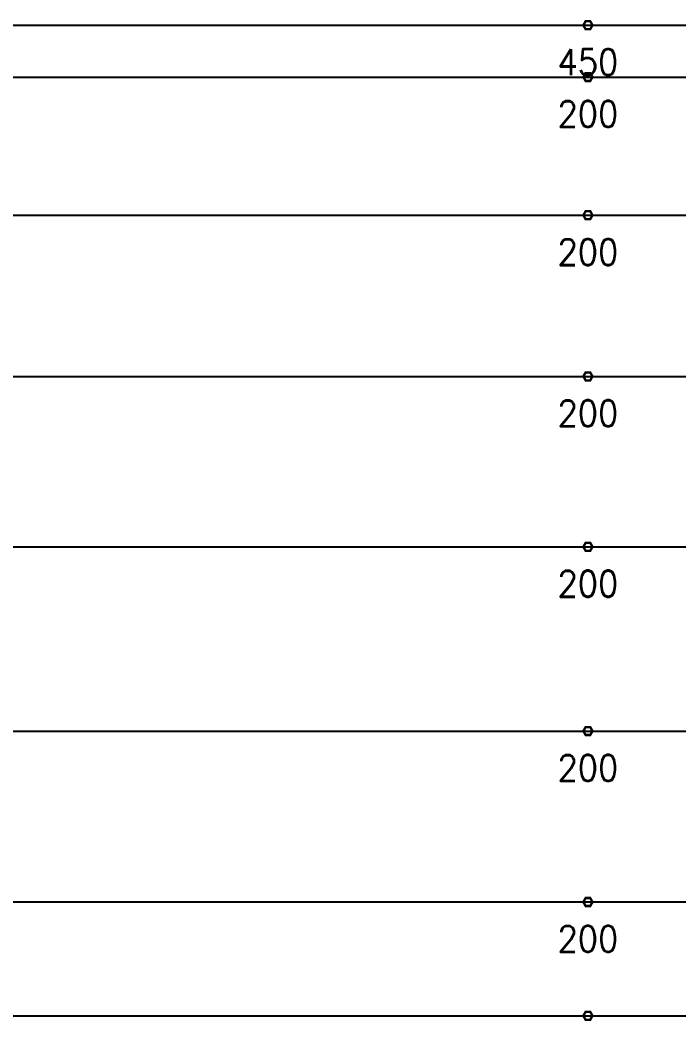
# Model space of a CAD drawing. Header units: millimetres. Extents: x 131700 to 589785, y -24154 to 46087.
# Drawn here: x 408517 to 414241, y 9101 to 17795 of the extents above; entities that cross this region are included whole.
import ezdxf
from ezdxf.enums import TextEntityAlignment as Align

# ---------------------------------------------------------------- set-up
doc = ezdxf.new("R2010")
doc.units = ezdxf.units.MM
doc.layers.get('0').update_dxf_attribs({"lineweight": 20})
doc.layers.add('ARES_TAG', color=3, linetype='Continuous')
doc.layers.add('NDC_S_TENDON', color=10, linetype='Continuous')
doc.layers.add('Current_plane_Column', color=7, linetype='Continuous', true_color=0x4b00ff)
doc.layers.add('NDC_LCAP', color=87, linetype='Continuous', plot=False)
doc.layers.add('NDC_S-TENDON', color=6, linetype='Continuous', lineweight=35)
doc.layers.add('NDC_S_ANNO', color=7, linetype='Continuous', lineweight=20)
doc.styles.add('ARES_BIGTEXT', font='VHARIALN.TTF')
doc.styles.add('ARES_ROMANS_0.36', font='romans.shx', dxfattribs={"width": 0.36, "bigfont": 'vns.shx'})
doc.styles.get("Standard").update_dxf_attribs({"font": 'arial.ttf'})

# ---------------------------------------------------------------- blocks, each defined once
blk = doc.blocks.new('*U583')
at = {"layer": 'NDC_S_TENDON'}
blk.add_line((5123, 0), (56671.6, 0), dxfattribs=at)
at = {"layer": 'ARES_TAG', "style": 'ARES_ROMANS_0.36', "width": 0.36}
blk.add_attdef('S3', text='', height=375, dxfattribs=at).set_placement((-9038.4, 0), align=Align.MIDDLE_CENTER)
at = {"layer": 'NDC_LCAP', "style": 'ARES_BIGTEXT'}
blk.add_attdef('L', text='', height=350, dxfattribs=at).set_placement((-9769.4, 0), align=Align.MIDDLE_RIGHT)
blk = doc.blocks.new('*U586')
at = {"layer": 'NDC_S_TENDON'}
blk.add_line((5123, 0), (56671.6, 0), dxfattribs=at)
at = {"layer": 'ARES_TAG', "style": 'ARES_ROMANS_0.36', "width": 0.36}
blk.add_attdef('S3', text='', height=375, dxfattribs=at).set_placement((-10219.4, 0), align=Align.MIDDLE_CENTER)
at = {"layer": 'NDC_LCAP', "style": 'ARES_BIGTEXT'}
blk.add_attdef('L', text='', height=350, dxfattribs=at).set_placement((-10950.4, 0), align=Align.MIDDLE_RIGHT)
blk = doc.blocks.new('*U598')
at = {"layer": 'NDC_S_TENDON'}
blk.add_line((5123, 0), (56671.6, 0), dxfattribs=at)
at = {"layer": 'ARES_TAG', "style": 'ARES_ROMANS_0.36', "width": 0.36}
blk.add_attdef('S3', text='', height=375, dxfattribs=at).set_placement((-9956.2, 0), align=Align.MIDDLE_CENTER)
at = {"layer": 'NDC_LCAP', "style": 'ARES_BIGTEXT'}
blk.add_attdef('L', text='', height=350, dxfattribs=at).set_placement((-10687.2, 0), align=Align.MIDDLE_RIGHT)
blk = doc.blocks.new('*U601')
at = {"layer": 'NDC_S_TENDON'}
blk.add_line((5123, 0), (56671.6, 0), dxfattribs=at)
at = {"layer": 'ARES_TAG', "style": 'ARES_ROMANS_0.36', "width": 0.36}
blk.add_attdef('S3', text='', height=375, dxfattribs=at).set_placement((-9041.6, 0), align=Align.MIDDLE_CENTER)
at = {"layer": 'NDC_LCAP', "style": 'ARES_BIGTEXT'}
blk.add_attdef('L', text='', height=350, dxfattribs=at).set_placement((-9772.6, 0), align=Align.MIDDLE_RIGHT)
blk = doc.blocks.new('*U605')
at = {"layer": 'NDC_S_TENDON'}
blk.add_line((-16449.8, 0), (25150.2, 0), dxfattribs=at)
at = {"layer": 'ARES_TAG', "style": 'ARES_ROMANS_0.36', "width": 0.36}
blk.add_attdef('S3', text='', height=375, rotation=6.40835, dxfattribs=at).set_placement((-31310.1, -1669), align=Align.MIDDLE_CENTER)
at = {"layer": 'NDC_LCAP', "style": 'ARES_BIGTEXT'}
blk.add_attdef('L', text='', height=350, rotation=6.40835, dxfattribs=at).set_placement((-32036.5, -1750.6), align=Align.MIDDLE_RIGHT)
blk = doc.blocks.new('*U604')
at = {"layer": 'NDC_S_TENDON'}
blk.add_line((-16449.8, 0), (25150.2, 0), dxfattribs=at)
at = {"layer": 'ARES_TAG', "style": 'ARES_ROMANS_0.36', "width": 0.36}
blk.add_attdef('S3', text='', height=375, rotation=5.46838, dxfattribs=at).set_placement((-31315.5, -1423.1), align=Align.MIDDLE_CENTER)
at = {"layer": 'NDC_LCAP', "style": 'ARES_BIGTEXT'}
blk.add_attdef('L', text='', height=350, rotation=5.46838, dxfattribs=at).set_placement((-32043.1, -1492.8), align=Align.MIDDLE_RIGHT)
blk = doc.blocks.new('TDX')
at = {"layer": 'NDC_S-TENDON', "linetype": 'Continuous'}
for points, elevation in [([(30890, 8250, 20, 20, 0), (30870, 8284.7, 20, 20, 0), (30830, 8284.7, 20, 20, 0), (30810, 8250, 20, 20, 0), (30830, 8215.4, 20, 20, 0), (30870, 8215.4, 20, 20, 0)], 2950), ([(30890, 8250, 20, 20, 0), (30870, 8284.7, 20, 20, 0), (30830, 8284.7, 20, 20, 0), (30810, 8250, 20, 20, 0), (30830, 8215.4, 20, 20, 0), (30870, 8215.4, 20, 20, 0)], 2950), ([(30890, 8250, 20, 20, 0), (30870, 8284.7, 20, 20, 0), (30830, 8284.7, 20, 20, 0), (30810, 8250, 20, 20, 0), (30830, 8215.4, 20, 20, 0), (30870, 8215.4, 20, 20, 0)], 2950), ([(30890, 8250, 20, 20, 0), (30870, 8284.7, 20, 20, 0), (30830, 8284.7, 20, 20, 0), (30810, 8250, 20, 20, 0), (30830, 8215.4, 20, 20, 0), (30870, 8215.4, 20, 20, 0)], 2950), ([(30890, 8250, 20, 20, 0), (30870, 8284.7, 20, 20, 0), (30830, 8284.7, 20, 20, 0), (30810, 8250, 20, 20, 0), (30830, 8215.4, 20, 20, 0), (30870, 8215.4, 20, 20, 0)], 5439.2), ([(30890, 8250, 20, 20, 0), (30870, 8284.7, 20, 20, 0), (30830, 8284.7, 20, 20, 0), (30810, 8250, 20, 20, 0), (30830, 8215.4, 20, 20, 0), (30870, 8215.4, 20, 20, 0)], 5439.2), ([(30890, 8250, 20, 20, 0), (30870, 8284.7, 20, 20, 0), (30830, 8284.7, 20, 20, 0), (30810, 8250, 20, 20, 0), (30830, 8215.4, 20, 20, 0), (30870, 8215.4, 20, 20, 0)], 5439.2), ([(30890, 8250, 20, 20, 0), (30870, 8284.7, 20, 20, 0), (30830, 8284.7, 20, 20, 0), (30810, 8250, 20, 20, 0), (30830, 8215.4, 20, 20, 0), (30870, 8215.4, 20, 20, 0)], 5439.2), ([(30890.1, 8248.9, 20, 20, 0), (30870.1, 8283.6, 20, 20, 0), (30830.1, 8283.6, 20, 20, 0), (30810.1, 8248.9, 20, 20, 0), (30830.1, 8214.3, 20, 20, 0), (30870.1, 8214.3, 20, 20, 0)], 4864.5), ([(30890.1, 8248.9, 20, 20, 0), (30870.1, 8283.6, 20, 20, 0), (30830.1, 8283.6, 20, 20, 0), (30810.1, 8248.9, 20, 20, 0), (30830.1, 8214.3, 20, 20, 0), (30870.1, 8214.3, 20, 20, 0)], 4864.5), ([(30890.1, 8248.9, 20, 20, 0), (30870.1, 8283.6, 20, 20, 0), (30830.1, 8283.6, 20, 20, 0), (30810.1, 8248.9, 20, 20, 0), (30830.1, 8214.3, 20, 20, 0), (30870.1, 8214.3, 20, 20, 0)], 4864.5), ([(30890.1, 8248.9, 20, 20, 0), (30870.1, 8283.6, 20, 20, 0), (30830.1, 8283.6, 20, 20, 0), (30810.1, 8248.9, 20, 20, 0), (30830.1, 8214.3, 20, 20, 0), (30870.1, 8214.3, 20, 20, 0)], 4864.5), ([(30890, 7799.8, 20, 20, 0), (30870, 7834.5, 20, 20, 0), (30830, 7834.5, 20, 20, 0), (30810, 7799.8, 20, 20, 0), (30830, 7765.2, 20, 20, 0), (30870, 7765.2, 20, 20, 0)], 2950), ([(30890, 7799.8, 20, 20, 0), (30870, 7834.5, 20, 20, 0), (30830, 7834.5, 20, 20, 0), (30810, 7799.8, 20, 20, 0), (30830, 7765.2, 20, 20, 0), (30870, 7765.2, 20, 20, 0)], 2950), ([(30890, 7799.8, 20, 20, 0), (30870, 7834.5, 20, 20, 0), (30830, 7834.5, 20, 20, 0), (30810, 7799.8, 20, 20, 0), (30830, 7765.2, 20, 20, 0), (30870, 7765.2, 20, 20, 0)], 2950), ([(30890, 7799.8, 20, 20, 0), (30870, 7834.5, 20, 20, 0), (30830, 7834.5, 20, 20, 0), (30810, 7799.8, 20, 20, 0), (30830, 7765.2, 20, 20, 0), (30870, 7765.2, 20, 20, 0)], 2950), ([(30890, 7799.8, 20, 20, 0), (30870, 7834.5, 20, 20, 0), (30830, 7834.5, 20, 20, 0), (30810, 7799.8, 20, 20, 0), (30830, 7765.2, 20, 20, 0), (30870, 7765.2, 20, 20, 0)], 5439.2), ([(30890, 7799.8, 20, 20, 0), (30870, 7834.5, 20, 20, 0), (30830, 7834.5, 20, 20, 0), (30810, 7799.8, 20, 20, 0), (30830, 7765.2, 20, 20, 0), (30870, 7765.2, 20, 20, 0)], 5439.2), ([(30890, 7799.8, 20, 20, 0), (30870, 7834.5, 20, 20, 0), (30830, 7834.5, 20, 20, 0), (30810, 7799.8, 20, 20, 0), (30830, 7765.2, 20, 20, 0), (30870, 7765.2, 20, 20, 0)], 5439.2), ([(30890, 7799.8, 20, 20, 0), (30870, 7834.5, 20, 20, 0), (30830, 7834.5, 20, 20, 0), (30810, 7799.8, 20, 20, 0), (30830, 7765.2, 20, 20, 0), (30870, 7765.2, 20, 20, 0)], 5439.2), ([(30890.1, 7798.7, 20, 20, 0), (30870.1, 7833.4, 20, 20, 0), (30830.1, 7833.4, 20, 20, 0), (30810.1, 7798.7, 20, 20, 0), (30830.1, 7764.1, 20, 20, 0), (30870.1, 7764.1, 20, 20, 0)], 4864.5), ([(30890.1, 7798.7, 20, 20, 0), (30870.1, 7833.4, 20, 20, 0), (30830.1, 7833.4, 20, 20, 0), (30810.1, 7798.7, 20, 20, 0), (30830.1, 7764.1, 20, 20, 0), (30870.1, 7764.1, 20, 20, 0)], 4864.5), ([(30890.1, 7798.7, 20, 20, 0), (30870.1, 7833.4, 20, 20, 0), (30830.1, 7833.4, 20, 20, 0), (30810.1, 7798.7, 20, 20, 0), (30830.1, 7764.1, 20, 20, 0), (30870.1, 7764.1, 20, 20, 0)], 4864.5), ([(30890.1, 7798.7, 20, 20, 0), (30870.1, 7833.4, 20, 20, 0), (30830.1, 7833.4, 20, 20, 0), (30810.1, 7798.7, 20, 20, 0), (30830.1, 7764.1, 20, 20, 0), (30870.1, 7764.1, 20, 20, 0)], 4864.5), ([(30890, 6600.1, 20, 20, 0), (30870, 6634.8, 20, 20, 0), (30830, 6634.8, 20, 20, 0), (30810, 6600.1, 20, 20, 0), (30830, 6565.5, 20, 20, 0), (30870, 6565.5, 20, 20, 0)], 2950), ([(30890, 6600.1, 20, 20, 0), (30870, 6634.8, 20, 20, 0), (30830, 6634.8, 20, 20, 0), (30810, 6600.1, 20, 20, 0), (30830, 6565.5, 20, 20, 0), (30870, 6565.5, 20, 20, 0)], 2950), ([(30890, 6600.1, 20, 20, 0), (30870, 6634.8, 20, 20, 0), (30830, 6634.8, 20, 20, 0), (30810, 6600.1, 20, 20, 0), (30830, 6565.5, 20, 20, 0), (30870, 6565.5, 20, 20, 0)], 2950), ([(30890, 6600.1, 20, 20, 0), (30870, 6634.8, 20, 20, 0), (30830, 6634.8, 20, 20, 0), (30810, 6600.1, 20, 20, 0), (30830, 6565.5, 20, 20, 0), (30870, 6565.5, 20, 20, 0)], 2950), ([(30890, 6600.1, 20, 20, 0), (30870, 6634.8, 20, 20, 0), (30830, 6634.8, 20, 20, 0), (30810, 6600.1, 20, 20, 0), (30830, 6565.5, 20, 20, 0), (30870, 6565.5, 20, 20, 0)], 5439.2), ([(30890, 6600.1, 20, 20, 0), (30870, 6634.8, 20, 20, 0), (30830, 6634.8, 20, 20, 0), (30810, 6600.1, 20, 20, 0), (30830, 6565.5, 20, 20, 0), (30870, 6565.5, 20, 20, 0)], 5439.2), ([(30890, 6600.1, 20, 20, 0), (30870, 6634.8, 20, 20, 0), (30830, 6634.8, 20, 20, 0), (30810, 6600.1, 20, 20, 0), (30830, 6565.5, 20, 20, 0), (30870, 6565.5, 20, 20, 0)], 5439.2), ([(30890, 6600.1, 20, 20, 0), (30870, 6634.8, 20, 20, 0), (30830, 6634.8, 20, 20, 0), (30810, 6600.1, 20, 20, 0), (30830, 6565.5, 20, 20, 0), (30870, 6565.5, 20, 20, 0)], 5439.2), ([(30890.1, 6599, 20, 20, 0), (30870.1, 6633.6, 20, 20, 0), (30830.1, 6633.6, 20, 20, 0), (30810.1, 6599, 20, 20, 0), (30830.1, 6564.3, 20, 20, 0), (30870.1, 6564.3, 20, 20, 0)], 4864.5), ([(30890.1, 6599, 20, 20, 0), (30870.1, 6633.6, 20, 20, 0), (30830.1, 6633.6, 20, 20, 0), (30810.1, 6599, 20, 20, 0), (30830.1, 6564.3, 20, 20, 0), (30870.1, 6564.3, 20, 20, 0)], 4864.5), ([(30890.1, 6599, 20, 20, 0), (30870.1, 6633.6, 20, 20, 0), (30830.1, 6633.6, 20, 20, 0), (30810.1, 6599, 20, 20, 0), (30830.1, 6564.3, 20, 20, 0), (30870.1, 6564.3, 20, 20, 0)], 4864.5), ([(30890.1, 6599, 20, 20, 0), (30870.1, 6633.6, 20, 20, 0), (30830.1, 6633.6, 20, 20, 0), (30810.1, 6599, 20, 20, 0), (30830.1, 6564.3, 20, 20, 0), (30870.1, 6564.3, 20, 20, 0)], 4864.5), ([(30890, 5200.1, 20, 20, 0), (30870, 5234.8, 20, 20, 0), (30830, 5234.8, 20, 20, 0), (30810, 5200.1, 20, 20, 0), (30830, 5165.5, 20, 20, 0), (30870, 5165.5, 20, 20, 0)], 2950), ([(30890, 5200.1, 20, 20, 0), (30870, 5234.8, 20, 20, 0), (30830, 5234.8, 20, 20, 0), (30810, 5200.1, 20, 20, 0), (30830, 5165.5, 20, 20, 0), (30870, 5165.5, 20, 20, 0)], 2950), ([(30890, 5200.1, 20, 20, 0), (30870, 5234.8, 20, 20, 0), (30830, 5234.8, 20, 20, 0), (30810, 5200.1, 20, 20, 0), (30830, 5165.5, 20, 20, 0), (30870, 5165.5, 20, 20, 0)], 2950), ([(30890, 5200.1, 20, 20, 0), (30870, 5234.8, 20, 20, 0), (30830, 5234.8, 20, 20, 0), (30810, 5200.1, 20, 20, 0), (30830, 5165.5, 20, 20, 0), (30870, 5165.5, 20, 20, 0)], 2950), ([(30890, 5200.1, 20, 20, 0), (30870, 5234.8, 20, 20, 0), (30830, 5234.8, 20, 20, 0), (30810, 5200.1, 20, 20, 0), (30830, 5165.5, 20, 20, 0), (30870, 5165.5, 20, 20, 0)], 5439.2), ([(30890, 5200.1, 20, 20, 0), (30870, 5234.8, 20, 20, 0), (30830, 5234.8, 20, 20, 0), (30810, 5200.1, 20, 20, 0), (30830, 5165.5, 20, 20, 0), (30870, 5165.5, 20, 20, 0)], 5439.2), ([(30890, 5200.1, 20, 20, 0), (30870, 5234.8, 20, 20, 0), (30830, 5234.8, 20, 20, 0), (30810, 5200.1, 20, 20, 0), (30830, 5165.5, 20, 20, 0), (30870, 5165.5, 20, 20, 0)], 5439.2), ([(30890, 5200.1, 20, 20, 0), (30870, 5234.8, 20, 20, 0), (30830, 5234.8, 20, 20, 0), (30810, 5200.1, 20, 20, 0), (30830, 5165.5, 20, 20, 0), (30870, 5165.5, 20, 20, 0)], 5439.2), ([(30890.1, 5199, 20, 20, 0), (30870.1, 5233.6, 20, 20, 0), (30830.1, 5233.6, 20, 20, 0), (30810.1, 5199, 20, 20, 0), (30830.1, 5164.3, 20, 20, 0), (30870.1, 5164.3, 20, 20, 0)], 4864.5), ([(30890.1, 5199, 20, 20, 0), (30870.1, 5233.6, 20, 20, 0), (30830.1, 5233.6, 20, 20, 0), (30810.1, 5199, 20, 20, 0), (30830.1, 5164.3, 20, 20, 0), (30870.1, 5164.3, 20, 20, 0)], 4864.5), ([(30890.1, 5199, 20, 20, 0), (30870.1, 5233.6, 20, 20, 0), (30830.1, 5233.6, 20, 20, 0), (30810.1, 5199, 20, 20, 0), (30830.1, 5164.3, 20, 20, 0), (30870.1, 5164.3, 20, 20, 0)], 4864.5), ([(30890.1, 5199, 20, 20, 0), (30870.1, 5233.6, 20, 20, 0), (30830.1, 5233.6, 20, 20, 0), (30810.1, 5199, 20, 20, 0), (30830.1, 5164.3, 20, 20, 0), (30870.1, 5164.3, 20, 20, 0)], 4864.5), ([(30890, 3720.1, 20, 20, 0), (30870, 3754.7, 20, 20, 0), (30830, 3754.7, 20, 20, 0), (30810, 3720.1, 20, 20, 0), (30830, 3685.4, 20, 20, 0), (30870, 3685.4, 20, 20, 0)], 2950), ([(30890, 3720.1, 20, 20, 0), (30870, 3754.7, 20, 20, 0), (30830, 3754.7, 20, 20, 0), (30810, 3720.1, 20, 20, 0), (30830, 3685.4, 20, 20, 0), (30870, 3685.4, 20, 20, 0)], 2950), ([(30890, 3720.1, 20, 20, 0), (30870, 3754.7, 20, 20, 0), (30830, 3754.7, 20, 20, 0), (30810, 3720.1, 20, 20, 0), (30830, 3685.4, 20, 20, 0), (30870, 3685.4, 20, 20, 0)], 2950), ([(30890, 3720.1, 20, 20, 0), (30870, 3754.7, 20, 20, 0), (30830, 3754.7, 20, 20, 0), (30810, 3720.1, 20, 20, 0), (30830, 3685.4, 20, 20, 0), (30870, 3685.4, 20, 20, 0)], 2950), ([(30890, 3720.1, 20, 20, 0), (30870, 3754.7, 20, 20, 0), (30830, 3754.7, 20, 20, 0), (30810, 3720.1, 20, 20, 0), (30830, 3685.4, 20, 20, 0), (30870, 3685.4, 20, 20, 0)], 5439.2), ([(30890, 3720.1, 20, 20, 0), (30870, 3754.7, 20, 20, 0), (30830, 3754.7, 20, 20, 0), (30810, 3720.1, 20, 20, 0), (30830, 3685.4, 20, 20, 0), (30870, 3685.4, 20, 20, 0)], 5439.2), ([(30890, 3720.1, 20, 20, 0), (30870, 3754.7, 20, 20, 0), (30830, 3754.7, 20, 20, 0), (30810, 3720.1, 20, 20, 0), (30830, 3685.4, 20, 20, 0), (30870, 3685.4, 20, 20, 0)], 5439.2), ([(30890, 3720.1, 20, 20, 0), (30870, 3754.7, 20, 20, 0), (30830, 3754.7, 20, 20, 0), (30810, 3720.1, 20, 20, 0), (30830, 3685.4, 20, 20, 0), (30870, 3685.4, 20, 20, 0)], 5439.2), ([(30890.1, 3718.9, 20, 20, 0), (30870.1, 3753.6, 20, 20, 0), (30830.1, 3753.6, 20, 20, 0), (30810.1, 3718.9, 20, 20, 0), (30830.1, 3684.3, 20, 20, 0), (30870.1, 3684.3, 20, 20, 0)], 4864.5), ([(30890.1, 3718.9, 20, 20, 0), (30870.1, 3753.6, 20, 20, 0), (30830.1, 3753.6, 20, 20, 0), (30810.1, 3718.9, 20, 20, 0), (30830.1, 3684.3, 20, 20, 0), (30870.1, 3684.3, 20, 20, 0)], 4864.5), ([(30890.1, 3718.9, 20, 20, 0), (30870.1, 3753.6, 20, 20, 0), (30830.1, 3753.6, 20, 20, 0), (30810.1, 3718.9, 20, 20, 0), (30830.1, 3684.3, 20, 20, 0), (30870.1, 3684.3, 20, 20, 0)], 4864.5), ([(30890.1, 3718.9, 20, 20, 0), (30870.1, 3753.6, 20, 20, 0), (30830.1, 3753.6, 20, 20, 0), (30810.1, 3718.9, 20, 20, 0), (30830.1, 3684.3, 20, 20, 0), (30870.1, 3684.3, 20, 20, 0)], 4864.5), ([(30890, 2120.1, 20, 20, 0), (30870, 2154.7, 20, 20, 0), (30830, 2154.7, 20, 20, 0), (30810, 2120.1, 20, 20, 0), (30830, 2085.4, 20, 20, 0), (30870, 2085.4, 20, 20, 0)], 2950), ([(30890, 2120.1, 20, 20, 0), (30870, 2154.7, 20, 20, 0), (30830, 2154.7, 20, 20, 0), (30810, 2120.1, 20, 20, 0), (30830, 2085.4, 20, 20, 0), (30870, 2085.4, 20, 20, 0)], 2950), ([(30890, 2120.1, 20, 20, 0), (30870, 2154.7, 20, 20, 0), (30830, 2154.7, 20, 20, 0), (30810, 2120.1, 20, 20, 0), (30830, 2085.4, 20, 20, 0), (30870, 2085.4, 20, 20, 0)], 2950), ([(30890, 2120.1, 20, 20, 0), (30870, 2154.7, 20, 20, 0), (30830, 2154.7, 20, 20, 0), (30810, 2120.1, 20, 20, 0), (30830, 2085.4, 20, 20, 0), (30870, 2085.4, 20, 20, 0)], 2950), ([(30890, 2120.1, 20, 20, 0), (30870, 2154.7, 20, 20, 0), (30830, 2154.7, 20, 20, 0), (30810, 2120.1, 20, 20, 0), (30830, 2085.4, 20, 20, 0), (30870, 2085.4, 20, 20, 0)], 5439.2), ([(30890, 2120.1, 20, 20, 0), (30870, 2154.7, 20, 20, 0), (30830, 2154.7, 20, 20, 0), (30810, 2120.1, 20, 20, 0), (30830, 2085.4, 20, 20, 0), (30870, 2085.4, 20, 20, 0)], 5439.2), ([(30890, 2120.1, 20, 20, 0), (30870, 2154.7, 20, 20, 0), (30830, 2154.7, 20, 20, 0), (30810, 2120.1, 20, 20, 0), (30830, 2085.4, 20, 20, 0), (30870, 2085.4, 20, 20, 0)], 5439.2), ([(30890, 2120.1, 20, 20, 0), (30870, 2154.7, 20, 20, 0), (30830, 2154.7, 20, 20, 0), (30810, 2120.1, 20, 20, 0), (30830, 2085.4, 20, 20, 0), (30870, 2085.4, 20, 20, 0)], 5439.2), ([(30890.1, 2118.9, 20, 20, 0), (30870.1, 2153.6, 20, 20, 0), (30830.1, 2153.6, 20, 20, 0), (30810.1, 2118.9, 20, 20, 0), (30830.1, 2084.3, 20, 20, 0), (30870.1, 2084.3, 20, 20, 0)], 4864.5), ([(30890.1, 2118.9, 20, 20, 0), (30870.1, 2153.6, 20, 20, 0), (30830.1, 2153.6, 20, 20, 0), (30810.1, 2118.9, 20, 20, 0), (30830.1, 2084.3, 20, 20, 0), (30870.1, 2084.3, 20, 20, 0)], 4864.5), ([(30890.1, 2118.9, 20, 20, 0), (30870.1, 2153.6, 20, 20, 0), (30830.1, 2153.6, 20, 20, 0), (30810.1, 2118.9, 20, 20, 0), (30830.1, 2084.3, 20, 20, 0), (30870.1, 2084.3, 20, 20, 0)], 4864.5), ([(30890.1, 2118.9, 20, 20, 0), (30870.1, 2153.6, 20, 20, 0), (30830.1, 2153.6, 20, 20, 0), (30810.1, 2118.9, 20, 20, 0), (30830.1, 2084.3, 20, 20, 0), (30870.1, 2084.3, 20, 20, 0)], 4864.5), ([(30890, 635.2, 20, 20, 0), (30870, 669.8, 20, 20, 0), (30830, 669.8, 20, 20, 0), (30810, 635.2, 20, 20, 0), (30830, 600.5, 20, 20, 0), (30870, 600.5, 20, 20, 0)], 2950), ([(30890, 635.2, 20, 20, 0), (30870, 669.8, 20, 20, 0), (30830, 669.8, 20, 20, 0), (30810, 635.2, 20, 20, 0), (30830, 600.5, 20, 20, 0), (30870, 600.5, 20, 20, 0)], 2950), ([(30890, 635.2, 20, 20, 0), (30870, 669.8, 20, 20, 0), (30830, 669.8, 20, 20, 0), (30810, 635.2, 20, 20, 0), (30830, 600.5, 20, 20, 0), (30870, 600.5, 20, 20, 0)], 2950), ([(30890, 635.2, 20, 20, 0), (30870, 669.8, 20, 20, 0), (30830, 669.8, 20, 20, 0), (30810, 635.2, 20, 20, 0), (30830, 600.5, 20, 20, 0), (30870, 600.5, 20, 20, 0)], 2950), ([(30890, 635.2, 20, 20, 0), (30870, 669.8, 20, 20, 0), (30830, 669.8, 20, 20, 0), (30810, 635.2, 20, 20, 0), (30830, 600.5, 20, 20, 0), (30870, 600.5, 20, 20, 0)], 5439.2), ([(30890, 635.2, 20, 20, 0), (30870, 669.8, 20, 20, 0), (30830, 669.8, 20, 20, 0), (30810, 635.2, 20, 20, 0), (30830, 600.5, 20, 20, 0), (30870, 600.5, 20, 20, 0)], 5439.2), ([(30890, 635.2, 20, 20, 0), (30870, 669.8, 20, 20, 0), (30830, 669.8, 20, 20, 0), (30810, 635.2, 20, 20, 0), (30830, 600.5, 20, 20, 0), (30870, 600.5, 20, 20, 0)], 5439.2), ([(30890, 635.2, 20, 20, 0), (30870, 669.8, 20, 20, 0), (30830, 669.8, 20, 20, 0), (30810, 635.2, 20, 20, 0), (30830, 600.5, 20, 20, 0), (30870, 600.5, 20, 20, 0)], 5439.2), ([(30890.1, 634.1, 20, 20, 0), (30870.1, 668.7, 20, 20, 0), (30830.1, 668.7, 20, 20, 0), (30810.1, 634.1, 20, 20, 0), (30830.1, 599.4, 20, 20, 0), (30870.1, 599.4, 20, 20, 0)], 4864.5), ([(30890.1, 634.1, 20, 20, 0), (30870.1, 668.7, 20, 20, 0), (30830.1, 668.7, 20, 20, 0), (30810.1, 634.1, 20, 20, 0), (30830.1, 599.4, 20, 20, 0), (30870.1, 599.4, 20, 20, 0)], 4864.5), ([(30890.1, 634.1, 20, 20, 0), (30870.1, 668.7, 20, 20, 0), (30830.1, 668.7, 20, 20, 0), (30810.1, 634.1, 20, 20, 0), (30830.1, 599.4, 20, 20, 0), (30870.1, 599.4, 20, 20, 0)], 4864.5), ([(30890.1, 634.1, 20, 20, 0), (30870.1, 668.7, 20, 20, 0), (30830.1, 668.7, 20, 20, 0), (30810.1, 634.1, 20, 20, 0), (30830.1, 599.4, 20, 20, 0), (30870.1, 599.4, 20, 20, 0)], 4864.5), ([(30890, -352.8, 20, 20, 0), (30870, -318.2, 20, 20, 0), (30830, -318.2, 20, 20, 0), (30810, -352.8, 20, 20, 0), (30830, -387.5, 20, 20, 0), (30870, -387.5, 20, 20, 0)], 2900), ([(30890, -352.8, 20, 20, 0), (30870, -318.2, 20, 20, 0), (30830, -318.2, 20, 20, 0), (30810, -352.8, 20, 20, 0), (30830, -387.5, 20, 20, 0), (30870, -387.5, 20, 20, 0)], 2900), ([(30890, -352.8, 20, 20, 0), (30870, -318.2, 20, 20, 0), (30830, -318.2, 20, 20, 0), (30810, -352.8, 20, 20, 0), (30830, -387.5, 20, 20, 0), (30870, -387.5, 20, 20, 0)], 2900), ([(30890, -352.8, 20, 20, 0), (30870, -318.2, 20, 20, 0), (30830, -318.2, 20, 20, 0), (30810, -352.8, 20, 20, 0), (30830, -387.5, 20, 20, 0), (30870, -387.5, 20, 20, 0)], 2900), ([(30890, -352.8, 20, 20, 0), (30870, -318.2, 20, 20, 0), (30830, -318.2, 20, 20, 0), (30810, -352.8, 20, 20, 0), (30830, -387.5, 20, 20, 0), (30870, -387.5, 20, 20, 0)], 5389.2), ([(30890, -352.8, 20, 20, 0), (30870, -318.2, 20, 20, 0), (30830, -318.2, 20, 20, 0), (30810, -352.8, 20, 20, 0), (30830, -387.5, 20, 20, 0), (30870, -387.5, 20, 20, 0)], 5389.2), ([(30890, -352.8, 20, 20, 0), (30870, -318.2, 20, 20, 0), (30830, -318.2, 20, 20, 0), (30810, -352.8, 20, 20, 0), (30830, -387.5, 20, 20, 0), (30870, -387.5, 20, 20, 0)], 5389.2), ([(30890, -352.8, 20, 20, 0), (30870, -318.2, 20, 20, 0), (30830, -318.2, 20, 20, 0), (30810, -352.8, 20, 20, 0), (30830, -387.5, 20, 20, 0), (30870, -387.5, 20, 20, 0)], 5389.2), ([(30890.1, -353.9, 20, 20, 0), (30870.1, -319.3, 20, 20, 0), (30830.1, -319.3, 20, 20, 0), (30810.1, -353.9, 20, 20, 0), (30830.1, -388.6, 20, 20, 0), (30870.1, -388.6, 20, 20, 0)], 4814.5), ([(30890.1, -353.9, 20, 20, 0), (30870.1, -319.3, 20, 20, 0), (30830.1, -319.3, 20, 20, 0), (30810.1, -353.9, 20, 20, 0), (30830.1, -388.6, 20, 20, 0), (30870.1, -388.6, 20, 20, 0)], 4814.5), ([(30890.1, -353.9, 20, 20, 0), (30870.1, -319.3, 20, 20, 0), (30830.1, -319.3, 20, 20, 0), (30810.1, -353.9, 20, 20, 0), (30830.1, -388.6, 20, 20, 0), (30870.1, -388.6, 20, 20, 0)], 4814.5), ([(30890.1, -353.9, 20, 20, 0), (30870.1, -319.3, 20, 20, 0), (30830.1, -319.3, 20, 20, 0), (30810.1, -353.9, 20, 20, 0), (30830.1, -388.6, 20, 20, 0), (30870.1, -388.6, 20, 20, 0)], 4814.5)]:
    blk.add_lwpolyline(points, format="xyseb", close=True, dxfattribs=dict(at, elevation=elevation))
for name, p in [('*U598', (4226.4, 8248.9, 4586.8)), ('*U583', (4208.6, 7798.7, 4717.1)), ('*U583', (4208.6, 6599, 4717.1)), ('*U601', (4208.6, 5199, 4717.1)), ('*U583', (4208.6, 3718.9, 4717.1)), ('*U586', (4208.6, 2118.9, 4717.1))]:
    blk.add_blockref(name, p)
at = {"xscale": -1, "rotation": 180}
for name, p in [('*U604', (26499.9, 636.6, 4613.6)), ('*U605', (26499.9, -353.9, 4422))]:
    blk.add_blockref(name, p, dxfattribs=at)
at = {"layer": 'NDC_S_ANNO', "linetype": 'Continuous', "char_height": 225, "attachment_point": 5, "line_spacing_factor": 0.75}
for s, insert in [('\\FSTANDARD.shx;450', (30850, 7930, 2950)), ('\\FSTANDARD.shx;450', (30850, 7930, 5439.2)), ('\\FSTANDARD.shx;450', (30850.1, 7928.9, 4864.5)), ('\\FSTANDARD.shx;200', (30850, 7479.8, 2950)), ('\\FSTANDARD.shx;200', (30850, 7479.8, 5439.2)), ('\\FSTANDARD.shx;200', (30850.1, 7478.7, 4864.5)), ('\\FSTANDARD.shx;200', (30850, 6280.1, 2950)), ('\\FSTANDARD.shx;200', (30850, 6280.1, 5439.2)), ('\\FSTANDARD.shx;200', (30850.1, 6279, 4864.5)), ('\\FSTANDARD.shx;200', (30850, 4880.1, 2950)), ('\\FSTANDARD.shx;200', (30850, 4880.1, 5439.2)), ('\\FSTANDARD.shx;200', (30850.1, 4879, 4864.5)), ('\\FSTANDARD.shx;200', (30850, 3400.1, 2950)), ('\\FSTANDARD.shx;200', (30850, 3400.1, 5439.2)), ('\\FSTANDARD.shx;200', (30850.1, 3398.9, 4864.5)), ('\\FSTANDARD.shx;200', (30850, 1800.1, 2950)), ('\\FSTANDARD.shx;200', (30850, 1800.1, 5439.2)), ('\\FSTANDARD.shx;200', (30850.1, 1798.9, 4864.5)), ('\\FSTANDARD.shx;200', (30850, 315.2, 2950)), ('\\FSTANDARD.shx;200', (30850, 315.2, 5439.2)), ('\\FSTANDARD.shx;200', (30850.1, 314.1, 4864.5))]:
    blk.add_mtext(s, dxfattribs=dict(at, insert=insert))

msp = doc.modelspace()

# ---------------------------------------------------------------- block references
at = {"layer": 'Current_plane_Column'}
msp.add_blockref('TDX', (382600, 9500), dxfattribs=at)

doc.saveas('drawing.dxf')
